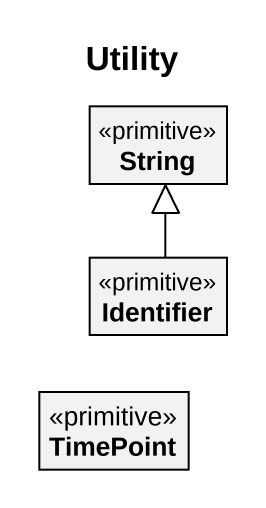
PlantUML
@startuml
title Utility
hide circle
hide empty members
class String <<primitive>>
class Identifier <<primitive>>
class TimePoint <<primitive>>
Identifier -up-|> String
@enduml
